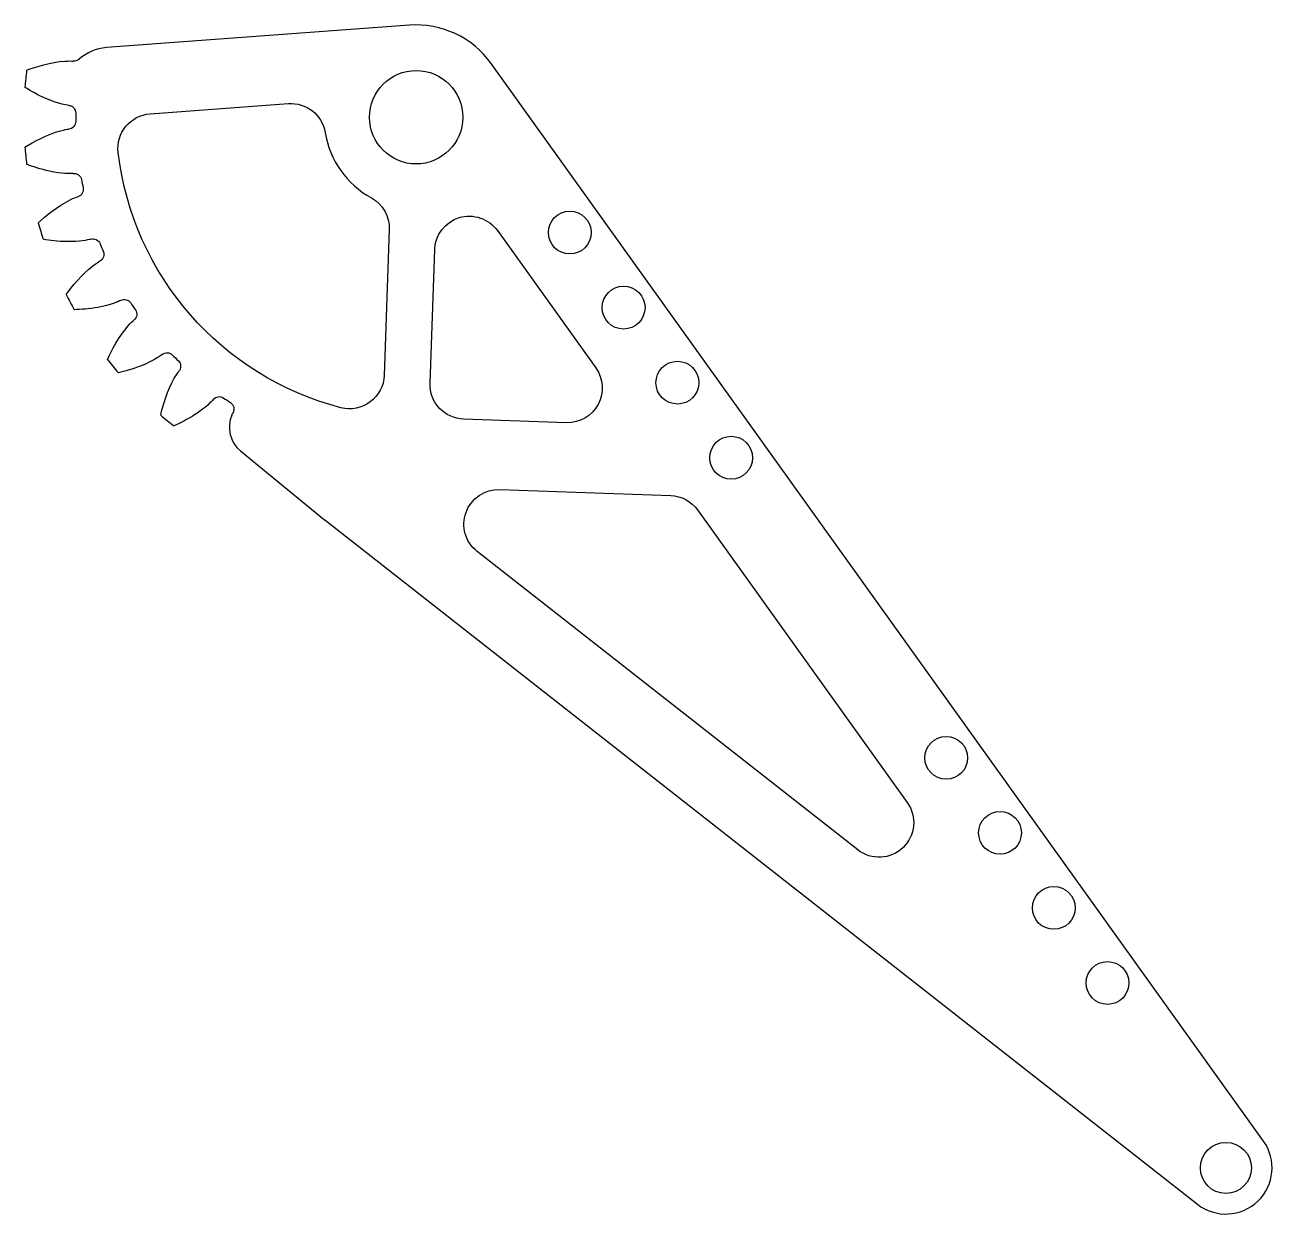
# Model space of a CAD drawing. Header units: inches. Extents: x -1.06 to 2.32, y -2.97 to 0.25.
import ezdxf

# ---------------------------------------------------------------- set-up
doc = ezdxf.new("R2010")
doc.units = ezdxf.units.IN
doc.header["$MEASUREMENT"] = 0

msp = doc.modelspace()

# ---------------------------------------------------------------- linework, layer by layer
for points in [[(-0.499, -0.8067, 0.334363), (-0.4756, -0.9034), (-0.2484, -1.0898, 0.005546), (-0.2473, -1.0906), (2.1155, -2.9436, 0.867213), (2.2943, -2.7725), (0.2032, 0.1456, 0.261454), (-0.0185, 0.2493), (-0.8389, 0.1886, 0.165283), (-0.9129, 0.1571, -0.210874), (-0.929, 0.1519)], [(-0.9408, 0.0322, -0.39037), (-0.9218, 0.0111, 0.006026), (-0.9218, -0.0111, -0.39037), (-0.9408, -0.0322)], [(-0.929, -0.1519, -0.39037), (-0.9063, -0.1689, 0.006026), (-0.9019, -0.1907, -0.39037), (-0.9164, -0.2152)], [(-0.8815, -0.3302, -0.39037), (-0.8559, -0.3425, 0.006026), (-0.8474, -0.363, -0.39037), (-0.8569, -0.3898)], [(-0.8002, -0.4959, -0.39037), (-0.7726, -0.5029, 0.006026), (-0.7603, -0.5214, -0.39037), (-0.7643, -0.5495)], [(-0.688, -0.6425, -0.39037), (-0.6597, -0.644, 0.006026), (-0.644, -0.6597, -0.39037), (-0.6425, -0.688)], [(-0.5495, -0.7643, -0.39037), (-0.5214, -0.7603, 0.006026), (-0.5029, -0.7726, -0.39037), (-0.4959, -0.8002)]]:
    msp.add_lwpolyline(points, format="xyb")
for points in [[(-0.7207, 0.0093), (-0.346, 0.0371, -0.387795), (-0.2466, -0.041, 0.228714), (-0.1213, -0.2186, -0.281861), (-0.0731, -0.3038), (-0.0867, -0.699, -0.479956), (-0.204, -0.7865, -0.30924), (-0.8069, -0.0952, -0.42701)], [(0.22, -0.307), (0.4864, -0.6788, -0.622496), (0.407, -0.8271), (0.128, -0.8174, -0.414214), (0.0376, -0.7205), (0.0501, -0.3584, -0.715874)], [(0.7621, -1.0636), (1.3297, -1.8556, -0.867213), (1.1956, -1.984), (0.1652, -1.1759, -0.725738), (0.2263, -1.0084), (0.6892, -1.0245, -0.232669)]]:
    msp.add_lwpolyline(points, format="xyb", close=True)
for centre, radius in [((0, 0), 0.1265), ((0.416, -0.3123), 0.058), ((0.5617, -0.5156), 0.058), ((0.7073, -0.7188), 0.058), ((0.8529, -0.922), 0.058), ((1.4354, -1.7348), 0.058), ((1.581, -1.938), 0.058), ((1.7266, -2.1412), 0.058), ((1.8722, -2.3445), 0.058), ((2.1927, -2.8453), 0.069)]:
    msp.add_circle(centre, radius)
for start, end in [(173.1228, 175.6272), (184.3728, 186.8772), (195.6228, 198.1272), (206.8728, 209.3772), (218.1228, 220.6272), (229.3728, 231.8772)]:
    msp.add_arc((0, 0), 1.0625, start, end)
for points, knots in [([(-1.0549, 0.1272), (-1.03, 0.1368), (-0.9892, 0.1496), (-0.9403, 0.1527), (-0.9328, 0.1523), (-0.929, 0.1519)], [-0.1281153, -0.1281153, -0.1281153, -0.1281153, -0.0290171, -0.0290171, 0, 0, 0, 0]), ([(-0.9408, 0.0322), (-0.9488, 0.033), (-0.9703, 0.0367), (-1.0248, 0.0603), (-1.0446, 0.0717), (-1.0594, 0.081)], [-0.3260309, -0.3260309, -0.3260309, -0.3260309, -0.1335509, -0.1335509, 0, 0, 0, 0]), ([(-1.0594, -0.081), (-1.0368, -0.0668), (-0.9994, -0.0463), (-0.952, -0.0337), (-0.9446, -0.0326), (-0.9408, -0.0322)], [-0.1281153, -0.1281153, -0.1281153, -0.1281153, -0.0290171, -0.0290171, 0, 0, 0, 0]), ([(-0.929, -0.1519), (-0.937, -0.1527), (-0.9588, -0.1533), (-1.0169, -0.1408), (-1.0385, -0.1335), (-1.0549, -0.1272)], [-0.3260309, -0.3260309, -0.3260309, -0.3260309, -0.1335509, -0.1335509, 0, 0, 0, 0]), ([(-1.0232, -0.2861), (-1.0039, -0.2678), (-0.9712, -0.2404), (-0.9272, -0.2188), (-0.9201, -0.2163), (-0.9164, -0.2152)], [-0.1281153, -0.1281153, -0.1281153, -0.1281153, -0.0290171, -0.0290171, 0, 0, 0, 0]), ([(-0.8815, -0.3302), (-0.8892, -0.3326), (-0.9105, -0.3374), (-0.9699, -0.3364), (-0.9925, -0.3335), (-1.0098, -0.3306)], [-0.3260309, -0.3260309, -0.3260309, -0.3260309, -0.1335509, -0.1335509, 0, 0, 0, 0]), ([(-0.9478, -0.4803), (-0.9324, -0.4585), (-0.9056, -0.4252), (-0.8667, -0.3954), (-0.8602, -0.3916), (-0.8569, -0.3898)], [-0.1281153, -0.1281153, -0.1281153, -0.1281153, -0.0290171, -0.0290171, 0, 0, 0, 0]), ([(-0.8002, -0.4959), (-0.8072, -0.4997), (-0.8272, -0.5086), (-0.8856, -0.5192), (-0.9084, -0.5207), (-0.9259, -0.5212)], [-0.3260309, -0.3260309, -0.3260309, -0.3260309, -0.1335509, -0.1335509, 0, 0, 0, 0]), ([(-0.8359, -0.6559), (-0.825, -0.6316), (-0.8052, -0.5937), (-0.7729, -0.5569), (-0.7673, -0.5519), (-0.7643, -0.5495)], [-0.1281153, -0.1281153, -0.1281153, -0.1281153, -0.0290171, -0.0290171, 0, 0, 0, 0]), ([(-0.688, -0.6425), (-0.6942, -0.6475), (-0.7121, -0.6602), (-0.7673, -0.682), (-0.7893, -0.6879), (-0.8064, -0.6918)], [-0.3260309, -0.3260309, -0.3260309, -0.3260309, -0.1335509, -0.1335509, 0, 0, 0, 0]), ([(-0.6918, -0.8064), (-0.6859, -0.7804), (-0.6739, -0.7394), (-0.6494, -0.697), (-0.6449, -0.691), (-0.6425, -0.688)], [-0.1281153, -0.1281153, -0.1281153, -0.1281153, -0.0290171, -0.0290171, 0, 0, 0, 0]), ([(-0.5968, -0.8039), (-0.5975, -0.8044), (-0.5983, -0.8049), (-0.6195, -0.8186), (-0.6399, -0.8287), (-0.6559, -0.8359)], [-0.1386278, -0.1386278, -0.1386278, -0.1386278, -0.1335509, -0.1335509, 0, 0, 0, 0])]:
    msp.add_open_spline(points, degree=3, knots=knots)
for points in [[(-0.5495, -0.7643), (-0.5544, -0.7704), (-0.5688, -0.7856), (-0.5968, -0.8039)], [(-0.499, -0.8067), (-0.4978, -0.8038), (-0.4967, -0.8017), (-0.4959, -0.8002)]]:
    msp.add_open_spline(points, degree=3)

doc.saveas('drawing.dxf')
